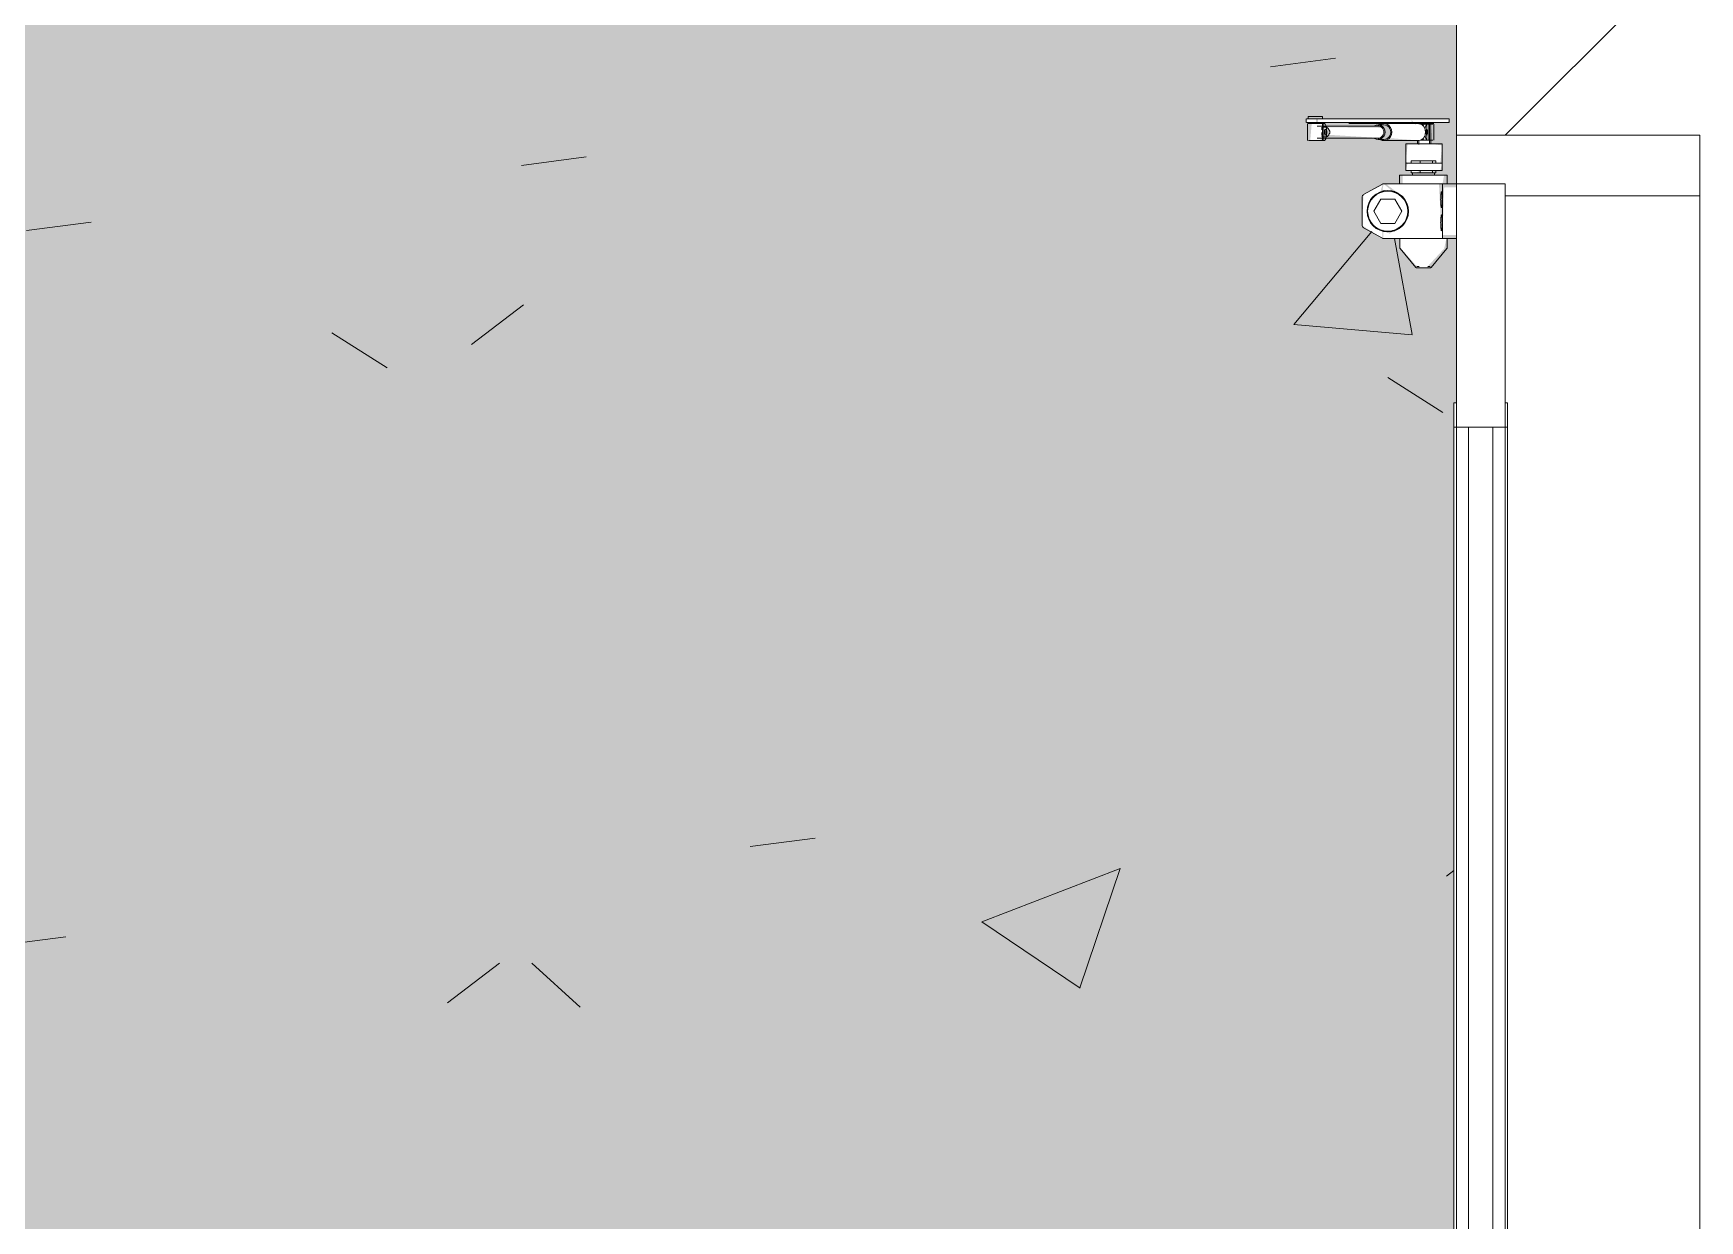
# Model space of a CAD drawing. Header units: millimetres. Extents: x 26124 to 258712, y -8723 to 35400.
# Drawn here: x 176118 to 177487, y 3507 to 4484 of the extents above; entities that cross this region are included whole.
import ezdxf

# ---------------------------------------------------------------- set-up
doc = ezdxf.new("R2010")
doc.units = ezdxf.units.MM
for name, color, linetype, lineweight in [('A-DOOR', 31, 'Continuous', 9), ('A-DOOR-FRAM', 31, 'Continuous', 9), ('A-DOOR-GLAZ', 31, 'Continuous', 9), ('A-WALL', 113, 'Continuous', 9), ('A-WALL-1', 113, 'Continuous', 18), ('A-WALL-PATT-4', 111, 'Continuous', 9)]:
    doc.layers.add(name, color=color, linetype=linetype, lineweight=lineweight)

# ---------------------------------------------------------------- blocks, each defined once
blk = doc.blocks.new('FD_07 - FD_07-1700x2200-CỬA ĐI 2 CÁNH-V219-TKCS_MẶT CẮT 4')
at = {"layer": 'A-DOOR'}
for p, q in [((56329.1, 4413.5), (56329.1, 4410.5)), ((56329.5, 4413.5), (56329.5, 4413.5)), ((56329.5, 4413.5), (56337.2, 4413.5)), ((56329.5, 4410.5), (56329.5, 4410.5)), ((56329.5, 4410.5), (56337.2, 4410.5)), ((56330.7, 4415.3), (56330.7, 4413.5)), ((56342.7, 4415.3), (56330.7, 4415.3)), ((56330.7, 4415.3), (56342.7, 4415.3)), ((56331.7, 4410.5), (56331.7, 4409.5)), ((56336.7, 4413.5), (56339.2, 4413.5)), ((56339.2, 4413.5), (56336.7, 4413.5)), ((56338.3, 4413.5), (56336.7, 4413.5)), ((56336.7, 4413.5), (56338.3, 4413.5)), ((56336.7, 4410.5), (56339.2, 4410.5)), ((56339.2, 4410.5), (56336.7, 4410.5)), ((56339.2, 4410.5), (56336.7, 4410.5)), ((56336.7, 4410.5), (56339.2, 4410.5)), ((56338.8, 4413.5), (56337.2, 4413.5)), ((56337.2, 4413.5), (56338.8, 4413.5)), ((56338.8, 4410.5), (56337.2, 4410.5)), ((56337.2, 4410.5), (56338.8, 4410.5)), ((56338.8, 4413.5), (56389.5, 4413.5)), ((56338.8, 4410.5), (56389.5, 4410.5)), ((56341.7, 4409.5), (56341.7, 4410.5)), ((56342.7, 4413.5), (56342.7, 4415.3)), ((56389.5, 4413.5), (56390.5, 4413.5)), ((56389.5, 4410.5), (56390.5, 4410.5)), ((56390.5, 4413.5), (56416, 4413.5)), ((56390.5, 4410.5), (56416, 4410.5)), ((56416, 4413.5), (56417.2, 4413.5)), ((56416, 4410.5), (56417.2, 4410.5)), ((56416.6, 4413.5), (56417.1, 4413.5)), ((56417.1, 4413.5), (56416.6, 4413.5)), ((56416.6, 4410.5), (56417.1, 4410.5)), ((56417.1, 4410.5), (56416.6, 4410.5)), ((56417.2, 4413.5), (56446.6, 4413.5)), ((56417.2, 4410.5), (56446.6, 4410.5)), ((56446.6, 4410.5), (56446.6, 4413.5)), ((56330.2, 4409.5), (56330.2, 4395.5)), ((56330.9, 4409.5), (56335, 4409.5)), ((56335, 4409.5), (56343.2, 4409.5)), ((56388.2, 4407.5), (56338.2, 4407.5)), ((56338.2, 4397.5), (56388.2, 4397.5)), ((56342, 4404.5), (56342, 4406.5)), ((56342, 4399.8), (56342, 4402.2)), ((56343.2, 4409.5), (56342.7, 4409.5)), ((56342.7, 4409.5), (56344.2, 4409.5)), ((56342.7, 4409.5), (56342.7, 4395.5)), ((56343.2, 4395.5), (56343.2, 4409.5)), ((56343.7, 4406.5), (56344, 4406.5)), ((56344, 4398.5), (56343.7, 4398.5)), ((56344, 4406.5), (56345.9, 4406.5)), ((56345.9, 4398.5), (56344, 4398.5)), ((56345.9, 4406.5), (56345.9, 4399.4)), ((56366.1, 4409.5), (56364.1, 4409.5)), ((56364.1, 4409.5), (56366.1, 4409.5)), ((56432.1, 4409.5), (56366.1, 4409.5)), ((56392.9, 4408.5), (56388.2, 4408.5)), ((56388.2, 4396.5), (56392.9, 4396.5)), ((56424.3, 4409), (56428.2, 4409)), ((56426.1, 4409), (56428, 4409)), ((56428, 4409), (56429.9, 4409)), ((56429.5, 4409), (56428.2, 4409)), ((56428.2, 4396), (56428.2, 4409)), ((56428.2, 4409), (56429.4, 4409)), ((56428.2, 4396), (56428.2, 4409)), ((56430, 4409), (56429.3, 4409)), ((56429.9, 4409), (56433.4, 4409)), ((56429.9, 4396), (56429.9, 4409)), ((56430.4, 4392.7), (56430.4, 4409)), ((56431.6, 4393), (56431.6, 4409)), ((56432.1, 4409.5), (56434.1, 4409.5)), ((56434.1, 4409.5), (56432.1, 4409.5)), ((56434.1, 4396), (56434.1, 4409)), ((56335, 4395.5), (56331, 4395.5)), ((56342.7, 4395.5), (56335, 4395.5)), ((56344.2, 4395.5), (56342.7, 4395.5)), ((56392.9, 4395.5), (56421, 4395.5)), ((56441, 4393), (56411, 4393)), ((56411, 4379.6), (56411, 4387.9)), ((56422.9, 4393), (56415.3, 4393)), ((56420.6, 4395.7), (56420.6, 4393)), ((56424.7, 4393), (56420.6, 4393)), ((56420.6, 4393), (56420.8, 4393)), ((56421.3, 4393), (56422.2, 4393)), ((56422.2, 4393), (56421.7, 4393)), ((56421.7, 4393), (56424.9, 4393)), ((56421.8, 4395.7), (56421.8, 4392.3)), ((56424.3, 4396), (56422.9, 4396)), ((56428.2, 4396), (56424.3, 4396)), ((56431.6, 4393), (56424.7, 4393)), ((56424.9, 4393), (56430.4, 4393)), ((56428, 4396), (56426.1, 4396)), ((56429.9, 4396), (56428, 4396)), ((56428.2, 4396), (56429.5, 4396)), ((56433.4, 4396), (56429.9, 4396)), ((56430.4, 4393), (56430, 4393)), ((56436.9, 4393), (56431.2, 4393)), ((56431.4, 4393), (56431.6, 4393)), ((56441, 4387.9), (56441, 4379.6)), ((56411, 4371), (56411, 4377)), ((56411, 4377), (56426, 4377)), ((56426, 4371), (56411, 4371)), ((56415.5, 4379), (56422.9, 4379)), ((56415.5, 4377), (56415.5, 4379)), ((56415.5, 4369), (56415.5, 4371)), ((56419.2, 4369), (56415.5, 4369)), ((56416.6, 4369), (56416.6, 4367)), ((56417.8, 4369), (56416.6, 4369)), ((56416.6, 4369), (56416.9, 4369)), ((56416.9, 4369), (56417.8, 4369)), ((56423.2, 4369), (56419.2, 4369)), ((56419.2, 4369), (56423.2, 4369)), ((56422.9, 4369), (56419.2, 4369)), ((56422.9, 4379), (56432.9, 4379)), ((56422.9, 4377), (56422.9, 4379)), ((56422.9, 4369), (56422.9, 4371)), ((56427.9, 4369), (56422.9, 4369)), ((56423.2, 4369), (56427.9, 4369)), ((56427.9, 4369), (56423.2, 4369)), ((56426, 4377), (56441, 4377)), ((56441, 4371), (56426, 4371)), ((56427.9, 4369), (56431.9, 4369)), ((56434.3, 4369), (56427.9, 4369)), ((56432.9, 4369), (56427.9, 4369)), ((56431.9, 4369), (56434.6, 4369)), ((56432.9, 4379), (56435.6, 4379)), ((56432.9, 4377), (56432.9, 4379)), ((56432.9, 4369), (56432.9, 4371)), ((56434.3, 4369), (56432.9, 4369)), ((56434.6, 4369), (56434.3, 4369)), ((56435.6, 4369), (56434.3, 4369)), ((56434.6, 4367), (56434.6, 4369)), ((56435.6, 4377), (56435.6, 4379)), ((56435.6, 4369), (56435.6, 4371)), ((56441, 4377), (56441, 4371)), ((56376.2, 4351.1), (56391.8, 4359.7)), ((56392.7, 4360), (56436.9, 4360)), ((56406, 4367), (56406, 4360)), ((56408.6, 4367), (56406, 4367)), ((56406, 4367), (56420.5, 4367)), ((56420.5, 4367), (56445.1, 4367)), ((56436.9, 4360), (56439.9, 4360)), ((56445.1, 4360), (56439.4, 4360)), ((56439.9, 4360), (56441, 4360)), ((56452.6, 4360), (56441, 4360)), ((56441.2, 4357), (56441.2, 4318)), ((56445.1, 4367), (56442.5, 4367)), ((56442.5, 4360), (56445.1, 4360)), ((56445.1, 4360), (56445.1, 4367)), ((56452.6, 4360), (56452.6, 4160)), ((56492.6, 4360), (56452.6, 4360)), ((56492.6, 4160), (56492.6, 4360)), ((56375.2, 4325.7), (56375.2, 4349.3)), ((56384.7, 4337.5), (56390.4, 4347.5)), ((56390.4, 4347.5), (56402, 4347.5)), ((56402, 4347.5), (56407.8, 4337.5)), ((56390.4, 4327.5), (56384.7, 4337.5)), ((56407.8, 4337.5), (56402, 4327.5)), ((56391.8, 4315.3), (56376.2, 4323.9)), ((56402, 4327.5), (56390.4, 4327.5)), ((56436.9, 4315), (56392.7, 4315)), ((56406.1, 4315), (56406.1, 4307.4)), ((56439.9, 4315), (56436.9, 4315)), ((56439.4, 4315), (56445.1, 4315)), ((56441, 4315), (56439.9, 4315)), ((56441, 4315), (56452.6, 4315)), ((56445.1, 4315), (56444.4, 4315)), ((56445.1, 4307.4), (56445.1, 4315)), ((56406.3, 4306.7), (56419.3, 4291.3)), ((56431.8, 4291.3), (56444.8, 4306.7)), ((56420, 4292), (56421.9, 4292)), ((56421.9, 4292), (56420, 4292)), ((56429.1, 4291), (56422.1, 4291)), ((56422.1, 4291), (56429.1, 4291)), ((56429.2, 4292), (56431.1, 4292)), ((56431.1, 4292), (56429.2, 4292)), ((56452.6, 4180), (56450.6, 4180)), ((56450.6, 4180), (56450.6, 4160)), ((56452.6, 4160), (56452.6, 4180)), ((56494.6, 4180), (56492.6, 4180)), ((56492.6, 4180), (56492.6, 4160)), ((56494.6, 4160), (56494.6, 4180)), ((56450.6, 4160), (56452.6, 4160)), ((56450.6, 4160), (56450.6, 2400)), ((56452.6, 4160), (56492.6, 4160)), ((56492.6, 4160), (56494.6, 4160)), ((56494.6, 2400), (56494.6, 4160))]:
    blk.add_line(p, q, dxfattribs=at)
at = {"layer": 'A-DOOR', "flags": 128}
for points in [[(56345.9, 4406.5), (56346.7, 4406), (56347.3, 4405.4), (56347.8, 4404.7), (56348.2, 4404), (56348.5, 4403.3), (56348.5, 4402.5)], [(56348.5, 4402.5), (56348.5, 4401.7), (56348.2, 4401), (56347.8, 4400.3), (56347.3, 4399.6), (56346.7, 4399), (56345.9, 4398.5)], [(56441.2, 4357), (56441.2, 4357.7), (56441.2, 4358.3), (56441.2, 4358.9), (56441.1, 4359.3), (56441.1, 4359.7), (56441, 4359.9), (56441, 4360)], [(56441, 4359.9), (56441.1, 4359.7), (56441.1, 4359.3), (56441.2, 4358.9), (56441.2, 4358.3), (56441.2, 4357.7), (56441.2, 4357)], [(56441.2, 4318), (56441.2, 4317.3), (56441.2, 4316.7), (56441.2, 4316.1), (56441.1, 4315.7), (56441.1, 4315.3), (56441, 4315.1)], [(56441, 4315), (56441, 4315.1), (56441.1, 4315.3), (56441.1, 4315.7), (56441.2, 4316.1), (56441.2, 4316.7), (56441.2, 4317.3), (56441.2, 4318)], [(56406.3, 4306.7), (56406.3, 4306.7), (56406.3, 4306.8), (56406.2, 4306.8), (56406.2, 4306.8), (56406.2, 4306.9), (56406.2, 4306.9), (56406.2, 4307), (56406.1, 4307), (56406.1, 4307), (56406.1, 4307.1), (56406.1, 4307.1), (56406.1, 4307.2), (56406.1, 4307.2), (56406.1, 4307.3), (56406.1, 4307.3), (56406.1, 4307.3), (56406.1, 4307.4), (56406.1, 4307.4)], [(56445.1, 4307.4), (56445.1, 4307.4), (56445.1, 4307.3), (56445.1, 4307.3), (56445, 4307.2), (56445, 4307.2), (56445, 4307.1), (56445, 4307.1), (56445, 4307.1), (56445, 4307), (56445, 4307), (56445, 4306.9), (56444.9, 4306.9), (56444.9, 4306.9), (56444.9, 4306.8), (56444.9, 4306.8), (56444.8, 4306.7), (56444.8, 4306.7), (56444.8, 4306.7)], [(56420, 4291), (56420, 4291), (56419.9, 4291), (56419.9, 4291), (56419.8, 4291), (56419.8, 4291), (56419.8, 4291), (56419.7, 4291), (56419.7, 4291), (56419.7, 4291.1), (56419.6, 4291.1), (56419.6, 4291.1), (56419.6, 4291.1), (56419.5, 4291.1), (56419.5, 4291.1), (56419.5, 4291.2), (56419.4, 4291.2), (56419.4, 4291.2), (56419.4, 4291.2), (56419.4, 4291.3), (56419.3, 4291.3), (56419.3, 4291.3), (56419.3, 4291.3)], [(56431.1, 4291), (56431.1, 4291), (56431.1, 4291), (56431.1, 4291), (56431.1, 4291), (56431, 4291), (56431, 4291), (56430.9, 4291), (56430.9, 4291), (56430.8, 4291), (56430.7, 4291), (56430.6, 4291), (56430.5, 4291), (56430.4, 4291), (56430.3, 4291), (56430.2, 4291), (56430, 4291), (56429.9, 4291), (56429.8, 4291), (56429.6, 4291), (56429.4, 4291), (56429.3, 4291), (56429.1, 4291), (56428.9, 4291), (56428.8, 4291), (56428.6, 4291), (56428.4, 4291), (56428.2, 4291), (56428, 4291), (56427.8, 4291), (56427.6, 4291), (56427.4, 4291), (56427.2, 4291), (56426.9, 4291), (56426.7, 4291), (56426.5, 4291), (56426.3, 4291), (56426.1, 4291), (56425.8, 4291), (56425.6, 4291), (56425.4, 4291), (56425.2, 4291), (56425, 4291), (56424.7, 4291), (56424.5, 4291), (56424.3, 4291), (56424.1, 4291), (56423.9, 4291), (56423.7, 4291), (56423.4, 4291), (56423.2, 4291), (56423, 4291), (56422.8, 4291), (56422.7, 4291), (56422.5, 4291), (56422.3, 4291), (56422.1, 4291), (56421.9, 4291), (56421.8, 4291), (56421.6, 4291), (56421.5, 4291), (56421.3, 4291), (56421.2, 4291), (56421, 4291), (56420.9, 4291), (56420.8, 4291), (56420.7, 4291), (56420.6, 4291), (56420.5, 4291), (56420.4, 4291), (56420.3, 4291), (56420.2, 4291), (56420.2, 4291), (56420.1, 4291), (56420.1, 4291), (56420, 4291), (56420, 4291), (56420, 4291), (56420, 4291)], [(56420, 4291), (56420, 4291), (56420, 4291), (56420, 4291), (56420.1, 4291), (56420.1, 4291), (56420.1, 4291), (56420.2, 4291), (56420.3, 4291), (56420.3, 4291), (56420.4, 4291), (56420.5, 4291), (56420.6, 4291), (56420.7, 4291), (56420.8, 4291), (56421, 4291), (56421.1, 4291), (56421.2, 4291), (56421.4, 4291), (56421.5, 4291), (56421.7, 4291), (56421.8, 4291), (56422, 4291), (56422.2, 4291), (56422.4, 4291), (56422.6, 4291), (56422.7, 4291), (56422.9, 4291), (56423.1, 4291), (56423.3, 4291), (56423.5, 4291), (56423.8, 4291), (56424, 4291), (56424.2, 4291), (56424.4, 4291), (56424.6, 4291), (56424.8, 4291), (56425.1, 4291), (56425.3, 4291), (56425.5, 4291), (56425.7, 4291), (56425.9, 4291), (56426.2, 4291), (56426.4, 4291), (56426.6, 4291), (56426.8, 4291), (56427, 4291), (56427.3, 4291), (56427.5, 4291), (56427.7, 4291), (56427.9, 4291), (56428.1, 4291), (56428.3, 4291), (56428.5, 4291), (56428.7, 4291), (56428.8, 4291), (56429, 4291), (56429.2, 4291), (56429.4, 4291), (56429.5, 4291), (56429.7, 4291), (56429.8, 4291), (56430, 4291), (56430.1, 4291), (56430.2, 4291), (56430.3, 4291), (56430.5, 4291), (56430.6, 4291), (56430.7, 4291), (56430.7, 4291), (56430.8, 4291), (56430.9, 4291), (56430.9, 4291), (56431, 4291), (56431, 4291), (56431.1, 4291), (56431.1, 4291), (56431.1, 4291), (56431.1, 4291)], [(56431.8, 4291.3), (56431.8, 4291.3), (56431.8, 4291.3), (56431.8, 4291.2), (56431.7, 4291.2), (56431.7, 4291.2), (56431.7, 4291.2), (56431.6, 4291.2), (56431.6, 4291.1), (56431.6, 4291.1), (56431.6, 4291.1), (56431.5, 4291.1), (56431.5, 4291.1), (56431.5, 4291.1), (56431.4, 4291), (56431.4, 4291), (56431.3, 4291), (56431.3, 4291), (56431.3, 4291), (56431.2, 4291), (56431.2, 4291), (56431.2, 4291), (56431.1, 4291)]]:
    blk.add_lwpolyline(points, dxfattribs=at)
at = {"layer": 'A-DOOR'}
for centre, radius, start, end in [((56392.7, 4358), 2, 90, 119.1975), ((56377.2, 4349.3), 2, 119.1975, 180), ((56396.2, 4337.5), 17, 0, 180), ((56396.2, 4337.5), 16.5, 0, 180), ((56396.2, 4337.5), 17, 60, 75), ((56396.2, 4337.5), 17, 180, 0), ((56396.2, 4337.5), 16.5, 180, 0), ((56377.2, 4325.7), 2, 180, 240.8025), ((56392.7, 4317), 2, 240.8025, 270), ((56396.2, 4337.5), 17, 285, 300)]:
    blk.add_arc(centre, radius, start, end, dxfattribs=at)
for centre, major_axis, ratio, start_param, end_param in [((56392.9, 4402.5), (0, 7), 0.965835, 4.712389, 7.068583), ((56339.1, 4402.5), (0, 5), 0.965835, 5.402701, 5.632805), ((56339.1, 4402.5), (0, 5), 0.965835, 3.791973, 4.022077), ((56342.2, 4402.5), (0, 7), 0.259156, 6.021386, 6.283185), ((56342.8, 4402.5), (0, 2.5), 0.259156, 1.832596, 2.879793), ((56342.8, 4402.5), (0, 2.5), 0.259156, 1.832596, 2.879793), ((56344.8, 4402.5), (0, 2.5), 0.259156, 4.712389, 7.853982), ((56344.8, 4402.5), (0, 2.5), 0.259156, 1.570796, 4.712389), ((56344.2, 4402.5), (0, 7), 0.259156, 4.712389, 6.283185), ((56344.2, 4402.5), (0, 7), 0.259156, 3.141593, 4.712389), ((56388.2, 4402.5), (0, 6), 0.965835, 4.712389, 6.806784), ((56388.2, 4402.5), (0, 6), 0.965835, 2.617994, 4.712389), ((56388.2, 4402.5), (0, 5), 0.965835, 4.712389, 6.544985), ((56388.2, 4402.5), (0, 5), 0.965835, 2.879793, 4.712389), ((56392.9, 4402.5), (0, 7), 0.965835, 2.356194, 4.712389), ((56392.9, 4402.5), (0, 6), 0.965835, 4.712389, 6.806784), ((56392.9, 4402.5), (0, 6), 0.965835, 2.617994, 4.712389), ((56421, 4402.5), (0, 7), 0.965835, 5.776005, 6.536775), ((56421, 4402.5), (0, 7), 0.965835, 2.888003, 3.648773), ((56426.6, 4402.5), (0, 6.79), 0.259156, 0.291061, 0.547008), ((56426.6, 4402.5), (0, 6.79), 0.259156, 2.594585, 2.850532), ((56428.5, 4402.5), (0, 6.79), 0.259156, 2.048791, 2.850532), ((56428.5, 4402.5), (0, 6.79), 0.259156, 0.291061, 1.058902), ((56428.3, 4402.5), (0, 2.5), 0.259156, 4.712389, 7.853982), ((56428.3, 4402.5), (0, 2.5), 0.259156, 1.570796, 4.712389), ((56342.2, 4402.5), (0, 7), 0.259156, 3.141593, 3.403392), ((56411, 4381), (0, 12), 0.000349, 0, 0.959931), ((56441, 4381), (0, 12), 0.000349, 0, 0.959931), ((56411, 4383), (0, 6), 0.000349, 3.141593, 4.101524), ((56441, 4383), (0, 6), 0.000349, 3.141593, 4.101524)]:
    blk.add_ellipse(centre, major_axis=major_axis, ratio=ratio, start_param=start_param, end_param=end_param, dxfattribs=at)
for points, knots in [([(56427.2, 4402.5), (56427.2, 4402.8), (56427.2, 4403.2), (56427.1, 4403.7), (56427.1, 4404), (56427, 4404.4), (56426.9, 4404.8), (56426.9, 4405), (56426.8, 4405.3), (56426.7, 4405.4), (56426.7, 4405.6), (56426.6, 4405.8), (56426.5, 4406.1), (56426.3, 4406.3), (56426.2, 4406.5), (56426.2, 4406.7), (56426.1, 4406.8), (56425.9, 4407), (56425.8, 4407.3), (56425.6, 4407.5), (56425.3, 4407.8), (56424.8, 4408.2), (56424.5, 4408.5), (56424.3, 4408.6)], [0, 0, 0, 0, 0.1, 0.15, 0.2, 0.25, 0.3, 0.35, 0.375, 0.4, 0.425, 0.45, 0.5, 0.55, 0.575, 0.6, 0.625, 0.65, 0.7, 0.75, 0.8, 0.9, 1, 1, 1, 1]), ([(56424.3, 4396.4), (56424.5, 4396.5), (56424.8, 4396.8), (56425.3, 4397.2), (56425.6, 4397.5), (56425.8, 4397.7), (56425.9, 4398), (56426.1, 4398.2), (56426.2, 4398.3), (56426.2, 4398.5), (56426.3, 4398.7), (56426.5, 4398.9), (56426.6, 4399.2), (56426.6, 4399.3), (56426.7, 4399.4)], [0, 0, 0, 0, 0.1, 0.2, 0.25, 0.3, 0.35, 0.375, 0.4, 0.425, 0.45, 0.5, 0.55, 0.575, 0.575, 0.575, 0.575]), ([(56426.7, 4399.6), (56426.7, 4399.6), (56426.8, 4399.7), (56426.9, 4400), (56426.9, 4400.2), (56427, 4400.6), (56427.1, 4401), (56427.1, 4401.3), (56427.2, 4401.8), (56427.2, 4402.2), (56427.2, 4402.5)], [0.6, 0.6, 0.6, 0.6, 0.625, 0.65, 0.7, 0.75, 0.8, 0.85, 0.9, 1, 1, 1, 1]), ([(56441, 4347), (56441, 4348.2), (56440.9, 4350), (56440.8, 4351.9), (56440.7, 4352.9), (56440.5, 4353.5), (56440.4, 4353.7), (56440.2, 4353.4), (56440.1, 4352.6), (56440, 4351.4), (56439.9, 4350.4), (56439.9, 4349.9)], [0, 0, 0, 0, 0.2, 0.3, 0.4, 0.5, 0.6, 0.7, 0.8, 0.9, 1, 1, 1, 1]), ([(56439.9, 4349.9), (56439.9, 4351), (56440, 4352.3), (56440.2, 4353.4), (56440.4, 4353.7), (56440.5, 4353.5), (56440.7, 4352.9), (56440.8, 4351.9), (56440.9, 4350.5), (56441, 4348.8), (56441, 4347.6), (56441, 4347)], [0, 0, 0, 0, 0.2, 0.3, 0.4, 0.5, 0.6, 0.7, 0.8, 0.9, 1, 1, 1, 1]), ([(56439.9, 4344.1), (56439.9, 4343), (56440, 4341.7), (56440.2, 4340.6), (56440.4, 4340.3), (56440.5, 4340.5), (56440.7, 4341.1), (56440.8, 4342.1), (56440.9, 4343.5), (56441, 4345.2), (56441, 4346.4), (56441, 4347)], [0, 0, 0, 0, 0.2, 0.3, 0.4, 0.5, 0.6, 0.7, 0.8, 0.9, 1, 1, 1, 1]), ([(56441, 4347), (56441, 4345.8), (56440.9, 4344), (56440.8, 4342.1), (56440.7, 4341.1), (56440.5, 4340.5), (56440.4, 4340.3), (56440.2, 4340.6), (56440.1, 4341.4), (56440, 4342.6), (56439.9, 4343.6), (56439.9, 4344.1)], [0, 0, 0, 0, 0.2, 0.3, 0.4, 0.5, 0.6, 0.7, 0.8, 0.9, 1, 1, 1, 1]), ([(56441, 4328), (56441, 4329.2), (56440.9, 4331), (56440.8, 4332.9), (56440.7, 4333.9), (56440.5, 4334.5), (56440.4, 4334.7), (56440.2, 4334.4), (56440.1, 4333.6), (56440, 4332.4), (56439.9, 4331.4), (56439.9, 4330.9)], [0, 0, 0, 0, 0.2, 0.3, 0.4, 0.5, 0.6, 0.7, 0.8, 0.9, 1, 1, 1, 1]), ([(56439.9, 4330.9), (56439.9, 4332), (56440, 4333.3), (56440.2, 4334.4), (56440.4, 4334.7), (56440.5, 4334.5), (56440.7, 4333.9), (56440.8, 4332.9), (56440.9, 4331.5), (56441, 4329.8), (56441, 4328.6), (56441, 4328)], [0, 0, 0, 0, 0.2, 0.3, 0.4, 0.5, 0.6, 0.7, 0.8, 0.9, 1, 1, 1, 1]), ([(56439.9, 4325.1), (56439.9, 4324), (56440, 4322.7), (56440.2, 4321.6), (56440.4, 4321.3), (56440.5, 4321.5), (56440.7, 4322.1), (56440.8, 4323.1), (56440.9, 4324.5), (56441, 4326.2), (56441, 4327.4), (56441, 4328)], [0, 0, 0, 0, 0.2, 0.3, 0.4, 0.5, 0.6, 0.7, 0.8, 0.9, 1, 1, 1, 1]), ([(56441, 4328), (56441, 4326.8), (56440.9, 4325), (56440.8, 4323.1), (56440.7, 4322.1), (56440.5, 4321.5), (56440.4, 4321.3), (56440.2, 4321.6), (56440.1, 4322.4), (56440, 4323.6), (56439.9, 4324.6), (56439.9, 4325.1)], [0, 0, 0, 0, 0.2, 0.3, 0.4, 0.5, 0.6, 0.7, 0.8, 0.9, 1, 1, 1, 1])]:
    blk.add_open_spline(points, degree=3, knots=knots, dxfattribs=at)
for points in [[(56439.7, 4347), (56439.7, 4347.5), (56439.8, 4348.5), (56439.9, 4349.4), (56439.9, 4349.9)], [(56439.9, 4344.1), (56439.9, 4344.6), (56439.8, 4345.5), (56439.7, 4346.5), (56439.7, 4347)], [(56439.9, 4349.9), (56439.9, 4349.4), (56439.8, 4349), (56439.8, 4348.5)], [(56439.8, 4345.5), (56439.8, 4345), (56439.9, 4344.6), (56439.9, 4344.1)], [(56439.7, 4328), (56439.7, 4328.5), (56439.8, 4329.5), (56439.9, 4330.4), (56439.9, 4330.9)], [(56439.9, 4325.1), (56439.9, 4325.6), (56439.8, 4326.5), (56439.7, 4327.5), (56439.7, 4328)], [(56439.9, 4330.9), (56439.9, 4330.4), (56439.8, 4330), (56439.8, 4329.5)], [(56439.8, 4326.5), (56439.8, 4326), (56439.9, 4325.6), (56439.9, 4325.1)]]:
    blk.add_open_spline(points, degree=3, dxfattribs=at)
at = {"layer": 'A-DOOR-FRAM'}
for p, q in [((56652.6, 4400), (56452.6, 4400)), ((56452.6, 4400), (56452.6, 4360)), ((56652.6, 4350), (56652.6, 4400)), ((56452.6, 4360), (56492.6, 4360)), ((56492.6, 4360), (56492.6, 4350)), ((56492.6, 4350), (56652.6, 4350)), ((56652.6, 4350), (56652.6, 2200))]:
    blk.add_line(p, q, dxfattribs=at)
at = {"layer": 'A-DOOR-GLAZ'}
for p, q in [((56462.6, 4160), (56452.6, 4160)), ((56452.6, 4160), (56452.6, 2400)), ((56462.6, 2400), (56462.6, 4160)), ((56492.6, 4160), (56482.6, 4160)), ((56482.6, 4160), (56482.6, 2400)), ((56492.6, 2400), (56492.6, 4160))]:
    blk.add_line(p, q, dxfattribs=at)

msp = doc.modelspace()

# ---------------------------------------------------------------- hatches: boundary and pattern name
at = {"layer": 'A-WALL-PATT-4'}
h = msp.add_hatch(dxfattribs=at)
h.set_pattern_fill('FP_6', color=256, style=0, pattern_type=2)
h.set_pattern_definition([(50, (201715.2, 14125), (1165.978, -102.01), [121.92, -1341.12]), (355, (201715.2, 14125), (-225.554, 1222.763), [97.536, -1072.896]), (100.451, (201812.4, 14116.5), (940.433, 1120.746), [103.616, -1139.776]), (46.184, (201715.2, 14450.1), (1734.906, -269.074), [182.88, -2011.68]), (96.636, (201859.8, 14427.7), (1519.38, 1583.536), [155.424, -1709.665]), (351.184, (201715.2, 14450.1), (1519.39, 1583.52), [146.304, -1609.344]), (21, (201877.8, 14368.8), (970.332, -654.498), [121.92, -1341.12]), (326, (201877.8, 14368.8), (395.533, 1178.804), [97.536, -1072.896]), (71.451, (201958.6, 14314.3), (1365.87, 524.296), [103.616, -1139.776]), (37.5, (201715.2, 14125), (19.767, 541.1527), [53.645, -1006.246, 53.645, -1035.507, -1076.96]), (37.5, (201715.2, 14125), (19.767, 541.1527), [-2149.043, 53.645, -1023.315]), (7.5, (201715.2, 14125), (427.646, 641.156), [53.645, -567.334, 53.645, -981.862, -410.464]), (7.5, (201715.2, 14125), (427.646, 641.156), [-1656.486, 53.645, -356.819]), (327.5, (201352.7, 14125), (867.782, -36.665), [53.645, -352.755, 53.645, -1214.323, -1682.496]), (327.5, (201352.7, 14125), (867.782, -36.665), [-1674.368, 53.645, -1628.85]), (317.5, (201190.1, 14125), (948.028, 162.731), [53.645, -474.675, 53.645, -788.416, -1194.816]), (317.5, (201190.1, 14125), (948.028, 162.731), [-1370.38, 53.645, -1141.17])])
h.paths.add_polyline_path([(165287.5, 2200), (177287.5, 2200), (177286.9, 2380), (177285.5, 2380), (177285.5, 4180), (177287.5, 4180), (177287.5, 4318), (177276.1, 4318), (177277.5, 4357), (177287.5, 4357), (177287.5, 4700), (165287.5, 4700), (165287.5, 2262.1)])
h.paths.add_polyline_path([(177227.6, 4360), (177234.9, 4354), (177226.9, 4355.1), (177227.4, 4358.2)])
h.paths.add_polyline_path([(177258, 4291.3), (177254.2, 4293), (177241.6, 4307.4), (177241.2, 4315), (177227.6, 4315), (177245.8, 4329), (177248.1, 4337.5), (177245.4, 4346.6), (177239.4, 4352.4), (177229.6, 4360), (177243.5, 4360), (177243.5, 4367), (177277.4, 4367), (177276.1, 4360), (177273.2, 4360), (177274.6, 4333.1), (177276.2, 4315), (177279.3, 4315), (177277.5, 4306.8), (177263.2, 4291.3), (177258.3, 4291.3)])
h.paths.add_polyline_path([(177227.6, 4315), (177227.6, 4321), (177232.9, 4319), (177231.1, 4317.7)])
h.paths.add_polyline_path([(177226.7, 4315.3), (177210.1, 4325.7), (177211.1, 4351.1), (177226.7, 4359), (177225, 4353.2), (177218.8, 4349.2), (177214.6, 4341.3), (177215.2, 4331.9), (177219.6, 4325.1), (177226.7, 4321)])
h.paths.add_polyline_path([(177231.1, 4321), (177221.9, 4323.9), (177216.4, 4330.3), (177214.7, 4338.1), (177217, 4346), (177223.9, 4352.2), (177231.7, 4353.9), (177239.6, 4351.6), (177245.8, 4344.7), (177247.5, 4336.9), (177245.2, 4329), (177238.3, 4322.8), (177231.5, 4321)])
h.paths.add_polyline_path([(177254.1, 4369), (177246.6, 4371), (177245.9, 4371), (177247.5, 4377), (177245.9, 4378.5), (177247.5, 4392.7), (177257.3, 4392.7), (177255.5, 4395.7), (177232.6, 4397.6), (177234.6, 4402.5), (177232.2, 4407.8), (177232.6, 4409.3), (177267.7, 4409), (177266.3, 4393), (177267.7, 4392.7), (177275.9, 4391.6), (177274.3, 4377.2), (177275.9, 4377), (177274.3, 4371), (177265.3, 4370), (177260.5, 4369.9), (177256.4, 4370.3), (177255.4, 4369.7)])
h.paths.add_polyline_path([(177180.8, 4406.5), (177226.6, 4406), (177227.9, 4401.7), (177225.6, 4398.2), (177224.4, 4397.7), (177182.7, 4400.3), (177183.1, 4404), (177181.5, 4406)])
h.paths.add_polyline_path([(177169.7, 4395.5), (177167.4, 4395.5), (177168.6, 4409.5), (177176.6, 4409.5), (177178.3, 4406), (177179, 4406.5), (177180.8, 4404.7), (177178.9, 4402.1), (177177.6, 4403.4), (177176.9, 4399), (177175.5, 4395.5), (177169.9, 4395.5)])
h.paths.add_polyline_path([(177226.6, 4409.5), (177173.7, 4410.5), (177173.7, 4413.5), (177281.5, 4413.5), (177280.6, 4410.5), (177227.3, 4409.5)])
h.paths.add_polyline_path([(177171.6, 4410.5), (177164.5, 4410.5), (177164.5, 4413.5), (177172.1, 4413.5), (177172.1, 4410.5)])
h.paths.add_polyline_path([(177250.9, 4410.5), (177252.1, 4410.5), (177250.9, 4412.5)])
h.paths.add_polyline_path([(176372.5, 4750), (176952.5, 4750), (176952.5, 4790), (176972.5, 4790), (176972.5, 4784), (176970, 4787.5), (176955, 4787.5), (176955, 4752.5), (176970, 4752.5), (176972.5, 4756), (176972.5, 4750), (177287.5, 4750), (177287.5, 5350), (173787.5, 5350), (173787.5, 5100), (173387.5, 5100), (173387.5, 5350), (170487.5, 5350), (170487.5, 5150), (170287.5, 5150), (170287.5, 5350), (165987.5, 5350), (165987.5, 5100), (165287.5, 5100), (165287.5, 4750), (165552.5, 4750), (165552.5, 4790), (165572.5, 4790), (165572.5, 4784), (165570, 4787.5), (165555, 4787.5), (165555, 4752.5), (165570, 4752.5), (165572.5, 4756), (165572.5, 4750), (166152.5, 4750), (166152.5, 4790), (166172.5, 4790), (166172.5, 4784), (166170, 4787.5), (166155, 4787.5), (166155, 4752.5), (166170, 4752.5), (166172.5, 4756), (166172.5, 4750), (166752.5, 4750), (166752.5, 4790), (166772.5, 4790), (166772.5, 4784), (166770, 4787.5), (166755, 4787.5), (166755, 4752.5), (166770, 4752.5), (166772.5, 4756), (166772.5, 4750), (167352.5, 4750), (167352.5, 4790), (167372.5, 4790), (167372.5, 4784), (167370, 4787.5), (167355, 4787.5), (167355, 4752.5), (167370, 4752.5), (167372.5, 4756), (167372.5, 4750), (167952.5, 4750), (167952.5, 4790), (167972.5, 4790), (167972.5, 4784), (167970, 4787.5), (167955, 4787.5), (167955, 4752.5), (167970, 4752.5), (167972.5, 4756), (167972.5, 4750), (168552.5, 4750), (168552.5, 4790), (168572.5, 4790), (168572.5, 4784), (168570, 4787.5), (168555, 4787.5), (168555, 4752.5), (168570, 4752.5), (168572.5, 4756), (168572.5, 4750), (169152.5, 4750), (169152.5, 4790), (169172.5, 4790), (169172.5, 4784), (169170, 4787.5), (169155, 4787.5), (169155, 4752.5), (169170, 4752.5), (169172.5, 4756), (169172.5, 4750), (169752.5, 4750), (169752.5, 4790), (169772.5, 4790), (169772.5, 4784), (169770, 4787.5), (169755, 4787.5), (169755, 4752.5), (169770, 4752.5), (169772.5, 4756), (169772.5, 4750), (170352.5, 4750), (170352.5, 4790), (170372.5, 4790), (170372.5, 4784), (170370, 4787.5), (170355, 4787.5), (170355, 4752.5), (170370, 4752.5), (170372.5, 4756), (170372.5, 4750), (170952.5, 4750), (170952.5, 4790), (170972.5, 4790), (170972.5, 4784), (170970, 4787.5), (170955, 4787.5), (170955, 4752.5), (170970, 4752.5), (170972.5, 4756), (170972.5, 4750), (171552.5, 4750), (171552.5, 4790), (171572.5, 4790), (171572.5, 4784), (171570, 4787.5), (171555, 4787.5), (171555, 4752.5), (171570, 4752.5), (171572.5, 4756), (171572.5, 4750), (172152.5, 4750), (172152.5, 4790), (172172.5, 4790), (172172.5, 4784), (172170, 4787.5), (172155, 4787.5), (172155, 4752.5), (172170, 4752.5), (172172.5, 4756), (172172.5, 4750), (172752.5, 4750), (172752.5, 4790), (172772.5, 4790), (172772.5, 4784), (172770, 4787.5), (172755, 4787.5), (172755, 4752.5), (172770, 4752.5), (172772.5, 4756), (172772.5, 4750), (173352.5, 4750), (173352.5, 4790), (173372.5, 4790), (173372.5, 4784), (173370, 4787.5), (173355, 4787.5), (173355, 4752.5), (173370, 4752.5), (173372.5, 4756), (173372.5, 4750), (173952.5, 4750), (173952.5, 4790), (173972.5, 4790), (173972.5, 4784), (173970, 4787.5), (173955, 4787.5), (173955, 4752.5), (173970, 4752.5), (173972.5, 4756), (173972.5, 4750), (174552.5, 4750), (174552.5, 4790), (174572.5, 4790), (174572.5, 4784), (174570, 4787.5), (174555, 4787.5), (174555, 4752.5), (174570, 4752.5), (174572.5, 4756), (174572.5, 4750), (175152.5, 4750), (175152.5, 4790), (175172.5, 4790), (175172.5, 4784), (175170, 4787.5), (175155, 4787.5), (175155, 4752.5), (175170, 4752.5), (175172.5, 4756), (175172.5, 4750), (175752.5, 4750), (175752.5, 4790), (175772.5, 4790), (175772.5, 4784), (175770, 4787.5), (175755, 4787.5), (175755, 4752.5), (175770, 4752.5), (175772.5, 4756), (175772.5, 4750), (176352.5, 4750), (176352.5, 4790), (176372.5, 4790), (176372.5, 4784), (176370, 4787.5), (176355, 4787.5), (176355, 4752.5), (176370, 4752.5), (176372.5, 4756), (176372.5, 4752.5)])
h = msp.add_hatch(dxfattribs=at)
h.set_pattern_fill('FP_7', color=256, style=0, pattern_type=2)
h.set_pattern_definition([(37.5, (201715.2, 14125), (-5.1206, 156.61216), [5.364, -118.181, 5.364, -132.812, -132.08]), (37.5, (201715.2, 14125), (-5.1206, 156.61216), [-261.722, 5.364, -126.716]), (7.5, (201715.2, 14125), (143.847, 229.3842), [5.364, -61.285, 5.364, -105.989, -42.672]), (7.5, (201715.2, 14125), (143.847, 229.3842), [-178.003, 5.364, -37.308]), (327.5, (201615.23, 14125), (253.1176, 0.4601), [5.364, -35.276, 5.364, -140.94, -191.008]), (327.5, (201615.23, 14125), (253.1176, 0.4601), [-186.944, 5.364, -185.644]), (317.5, (201615.23, 14125), (244.3381, 71.3376), [5.364, -14.956, 5.364, -90.546, -109.728]), (317.5, (201615.23, 14125), (244.3381, 71.3376), [-116.23, 5.364, -104.364])])
h.paths.add_polyline_path([(165287.5, 2200), (177287.5, 2200), (177286.9, 2380), (177285.5, 2380), (177285.5, 4180), (177287.5, 4180), (177287.5, 4318), (177276.1, 4318), (177277.5, 4357), (177287.5, 4357), (177287.5, 4700), (165287.5, 4700), (165287.5, 2262.1)])
h.paths.add_polyline_path([(177227.6, 4360), (177234.9, 4354), (177226.9, 4355.1), (177227.4, 4358.2)])
h.paths.add_polyline_path([(177258, 4291.3), (177254.2, 4293), (177241.6, 4307.4), (177241.2, 4315), (177227.6, 4315), (177245.8, 4329), (177248.1, 4337.5), (177245.4, 4346.6), (177239.4, 4352.4), (177229.6, 4360), (177243.5, 4360), (177243.5, 4367), (177277.4, 4367), (177276.1, 4360), (177273.2, 4360), (177274.6, 4333.1), (177276.2, 4315), (177279.3, 4315), (177277.5, 4306.8), (177263.2, 4291.3), (177258.3, 4291.3)])
h.paths.add_polyline_path([(177227.6, 4315), (177227.6, 4321), (177232.9, 4319), (177231.1, 4317.7)])
h.paths.add_polyline_path([(177226.7, 4315.3), (177210.1, 4325.7), (177211.1, 4351.1), (177226.7, 4359), (177225, 4353.2), (177218.8, 4349.2), (177214.6, 4341.3), (177215.2, 4331.9), (177219.6, 4325.1), (177226.7, 4321)])
h.paths.add_polyline_path([(177231.1, 4321), (177221.9, 4323.9), (177216.4, 4330.3), (177214.7, 4338.1), (177217, 4346), (177223.9, 4352.2), (177231.7, 4353.9), (177239.6, 4351.6), (177245.8, 4344.7), (177247.5, 4336.9), (177245.2, 4329), (177238.3, 4322.8), (177231.5, 4321)])
h.paths.add_polyline_path([(177254.1, 4369), (177246.6, 4371), (177245.9, 4371), (177247.5, 4377), (177245.9, 4378.5), (177247.5, 4392.7), (177257.3, 4392.7), (177255.5, 4395.7), (177232.6, 4397.6), (177234.6, 4402.5), (177232.2, 4407.8), (177232.6, 4409.3), (177267.7, 4409), (177266.3, 4393), (177267.7, 4392.7), (177275.9, 4391.6), (177274.3, 4377.2), (177275.9, 4377), (177274.3, 4371), (177265.3, 4370), (177260.5, 4369.9), (177256.4, 4370.3), (177255.4, 4369.7)])
h.paths.add_polyline_path([(177180.8, 4406.5), (177226.6, 4406), (177227.9, 4401.7), (177225.6, 4398.2), (177224.4, 4397.7), (177182.7, 4400.3), (177183.1, 4404), (177181.5, 4406)])
h.paths.add_polyline_path([(177169.7, 4395.5), (177167.4, 4395.5), (177168.6, 4409.5), (177176.6, 4409.5), (177178.3, 4406), (177179, 4406.5), (177180.8, 4404.7), (177178.9, 4402.1), (177177.6, 4403.4), (177176.9, 4399), (177175.5, 4395.5), (177169.9, 4395.5)])
h.paths.add_polyline_path([(177226.6, 4409.5), (177173.7, 4410.5), (177173.7, 4413.5), (177281.5, 4413.5), (177280.6, 4410.5), (177227.3, 4409.5)])
h.paths.add_polyline_path([(177171.6, 4410.5), (177164.5, 4410.5), (177164.5, 4413.5), (177172.1, 4413.5), (177172.1, 4410.5)])
h.paths.add_polyline_path([(177250.9, 4410.5), (177252.1, 4410.5), (177250.9, 4412.5)])
h.paths.add_polyline_path([(176372.5, 4750), (176952.5, 4750), (176952.5, 4790), (176972.5, 4790), (176972.5, 4784), (176970, 4787.5), (176955, 4787.5), (176955, 4752.5), (176970, 4752.5), (176972.5, 4756), (176972.5, 4750), (177287.5, 4750), (177287.5, 5350), (173787.5, 5350), (173787.5, 5100), (173387.5, 5100), (173387.5, 5350), (170487.5, 5350), (170487.5, 5150), (170287.5, 5150), (170287.5, 5350), (165987.5, 5350), (165987.5, 5100), (165287.5, 5100), (165287.5, 4750), (165552.5, 4750), (165552.5, 4790), (165572.5, 4790), (165572.5, 4784), (165570, 4787.5), (165555, 4787.5), (165555, 4752.5), (165570, 4752.5), (165572.5, 4756), (165572.5, 4750), (166152.5, 4750), (166152.5, 4790), (166172.5, 4790), (166172.5, 4784), (166170, 4787.5), (166155, 4787.5), (166155, 4752.5), (166170, 4752.5), (166172.5, 4756), (166172.5, 4750), (166752.5, 4750), (166752.5, 4790), (166772.5, 4790), (166772.5, 4784), (166770, 4787.5), (166755, 4787.5), (166755, 4752.5), (166770, 4752.5), (166772.5, 4756), (166772.5, 4750), (167352.5, 4750), (167352.5, 4790), (167372.5, 4790), (167372.5, 4784), (167370, 4787.5), (167355, 4787.5), (167355, 4752.5), (167370, 4752.5), (167372.5, 4756), (167372.5, 4750), (167952.5, 4750), (167952.5, 4790), (167972.5, 4790), (167972.5, 4784), (167970, 4787.5), (167955, 4787.5), (167955, 4752.5), (167970, 4752.5), (167972.5, 4756), (167972.5, 4750), (168552.5, 4750), (168552.5, 4790), (168572.5, 4790), (168572.5, 4784), (168570, 4787.5), (168555, 4787.5), (168555, 4752.5), (168570, 4752.5), (168572.5, 4756), (168572.5, 4750), (169152.5, 4750), (169152.5, 4790), (169172.5, 4790), (169172.5, 4784), (169170, 4787.5), (169155, 4787.5), (169155, 4752.5), (169170, 4752.5), (169172.5, 4756), (169172.5, 4750), (169752.5, 4750), (169752.5, 4790), (169772.5, 4790), (169772.5, 4784), (169770, 4787.5), (169755, 4787.5), (169755, 4752.5), (169770, 4752.5), (169772.5, 4756), (169772.5, 4750), (170352.5, 4750), (170352.5, 4790), (170372.5, 4790), (170372.5, 4784), (170370, 4787.5), (170355, 4787.5), (170355, 4752.5), (170370, 4752.5), (170372.5, 4756), (170372.5, 4750), (170952.5, 4750), (170952.5, 4790), (170972.5, 4790), (170972.5, 4784), (170970, 4787.5), (170955, 4787.5), (170955, 4752.5), (170970, 4752.5), (170972.5, 4756), (170972.5, 4750), (171552.5, 4750), (171552.5, 4790), (171572.5, 4790), (171572.5, 4784), (171570, 4787.5), (171555, 4787.5), (171555, 4752.5), (171570, 4752.5), (171572.5, 4756), (171572.5, 4750), (172152.5, 4750), (172152.5, 4790), (172172.5, 4790), (172172.5, 4784), (172170, 4787.5), (172155, 4787.5), (172155, 4752.5), (172170, 4752.5), (172172.5, 4756), (172172.5, 4750), (172752.5, 4750), (172752.5, 4790), (172772.5, 4790), (172772.5, 4784), (172770, 4787.5), (172755, 4787.5), (172755, 4752.5), (172770, 4752.5), (172772.5, 4756), (172772.5, 4750), (173352.5, 4750), (173352.5, 4790), (173372.5, 4790), (173372.5, 4784), (173370, 4787.5), (173355, 4787.5), (173355, 4752.5), (173370, 4752.5), (173372.5, 4756), (173372.5, 4750), (173952.5, 4750), (173952.5, 4790), (173972.5, 4790), (173972.5, 4784), (173970, 4787.5), (173955, 4787.5), (173955, 4752.5), (173970, 4752.5), (173972.5, 4756), (173972.5, 4750), (174552.5, 4750), (174552.5, 4790), (174572.5, 4790), (174572.5, 4784), (174570, 4787.5), (174555, 4787.5), (174555, 4752.5), (174570, 4752.5), (174572.5, 4756), (174572.5, 4750), (175152.5, 4750), (175152.5, 4790), (175172.5, 4790), (175172.5, 4784), (175170, 4787.5), (175155, 4787.5), (175155, 4752.5), (175170, 4752.5), (175172.5, 4756), (175172.5, 4750), (175752.5, 4750), (175752.5, 4790), (175772.5, 4790), (175772.5, 4784), (175770, 4787.5), (175755, 4787.5), (175755, 4752.5), (175770, 4752.5), (175772.5, 4756), (175772.5, 4750), (176352.5, 4750), (176352.5, 4790), (176372.5, 4790), (176372.5, 4784), (176370, 4787.5), (176355, 4787.5), (176355, 4752.5), (176370, 4752.5), (176372.5, 4756), (176372.5, 4752.5)])
h = msp.add_hatch(dxfattribs=at)
h.set_pattern_fill('FP_1', color=256, style=0, pattern_type=2)
h.set_pattern_definition([(45, (201715.2, 14125), (-90.50967, 90.50967), [])])
h.paths.add_polyline_path([(177287.5, 2150), (177487.5, 2150), (177487.5, 2200), (177287.5, 2200)])
h.paths.add_polyline_path([(177287.5, 4400), (177487.5, 4400), (177487.5, 5350), (177287.5, 5350), (177287.5, 4704.7)])

# ---------------------------------------------------------------- linework, layer by layer
at = {"layer": 'A-WALL'}
msp.add_line((177287.5, 5350), (177287.5, 4400), dxfattribs=at)
at = {"layer": 'A-WALL-1'}
msp.add_line((177287.5, 4400), (177487.5, 4400), dxfattribs=at)

# ---------------------------------------------------------------- block references
at = {"layer": 'A-DOOR'}
msp.add_blockref('FD_07 - FD_07-1700x2200-CỬA ĐI 2 CÁNH-V219-TKCS_MẶT CẮT 4', (120834.9, 0), dxfattribs=at)

doc.saveas('drawing.dxf')
